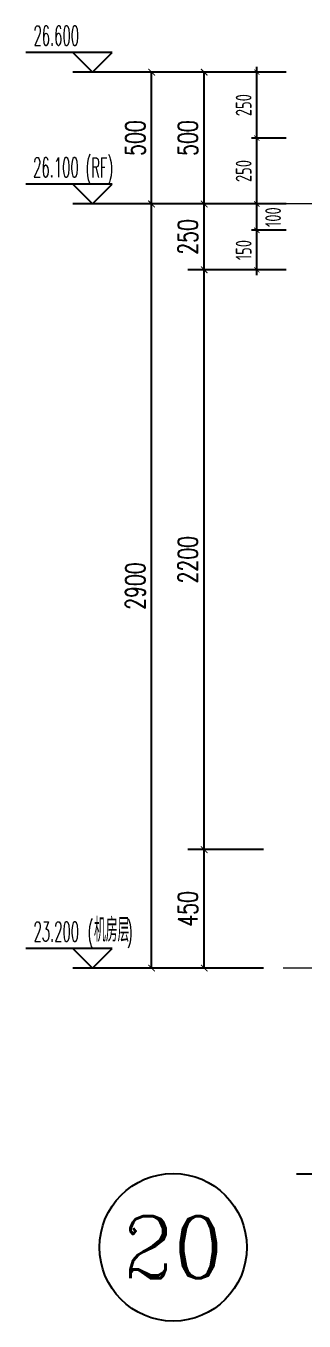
# Model space of a CAD drawing. Extents: x -812054 to 22247, y -644080 to 1003627.
# Drawn here: x -14569 to -13511, y -219265 to -214350 of the extents above; entities that cross this region are included whole.
import ezdxf
from ezdxf.enums import TextEntityAlignment as Align

# ---------------------------------------------------------------- set-up
doc = ezdxf.new("R2010")
doc.units = 0
doc.header["$LTSCALE"] = 1000
doc.linetypes.add('DOTE', pattern=[2.42, 2, -0.2, 0.02, -0.2])
doc.layers.get('0').update_dxf_attribs({"linetype": 'CONTINUOUS'})
doc.layers.get('DEFPOINTS').update_dxf_attribs({"linetype": 'CONTINUOUS'})
for name, color, linetype in [('AXIS', 3, 'CONTINUOUS'), ('DIM', 2, 'CONTINUOUS'), ('DIM_ELEV', 3, 'CONTINUOUS'), ('DIM_SYMB', 3, 'CONTINUOUS'), ('PUB_DIM', 3, 'CONTINUOUS'), ('PUB_TEXT', 2, 'CONTINUOUS')]:
    doc.layers.add(name, color=color, linetype=linetype)
doc.layers.add('AXIS_TEXT', color=7, linetype='CONTINUOUS', lineweight=20)
doc.layers.add('DOTE', color=19, linetype='DOTE', lineweight=9)
doc.styles.add('_TCH_AXIS', font='COMPLEX', dxfattribs={"bigfont": 'GBCBIG'})
doc.styles.add('_TCH_DIM', font='SIMPLEX.shx', dxfattribs={"width": 0.7, "bigfont": 'GBCBIG.shx'})
doc.styles.add('_TCH_DIM_T3', font='SIMPLEX', dxfattribs={"width": 0.705882, "bigfont": 'GBCBIG'})
doc.styles.add('TSSD_DIMENSION', font='Tssdeng.shx', dxfattribs={"width": 0.7, "bigfont": 'tssdchn.shx'})
doc.dimstyles.new('_TCH_ARCH&&25', dxfattribs={"dimtxt": 74.375, "dimasz": 25, "dimexe": 62.5, "dimexo": 75, "dimgap": 25, "dimtad": 1, "dimdec": 0, "dimzin": 0, "dimdsep": 46, "dimtxsty": '_TCH_DIM_T3', "dimblk": 'ARCHTICK', "dimcen": 0.09, "dimclrt": 7, "dimazin": 0, "dimtfac": 1, "dimtdec": 0, "dimtix": 1, "dimtmove": 2, "dimatfit": 3, "dimldrblk": 'ARCHTICK', "dimfxl": 1, "dimtolj": 1, "dimtzin": 0, "dimarcsym": 0})
doc.dimstyles.new('TSSD_20_20', dxfattribs={"dimtxt": 60, "dimasz": 20, "dimexe": 20, "dimexo": 50, "dimgap": 20, "dimtad": 1, "dimdec": 0, "dimzin": 0, "dimdsep": 46, "dimtxsty": 'TSSD_DIMENSION', "dimblk": 'ARCHTICK', "dimblk1": 'ARCHTICK', "dimblk2": 'ARCHTICK', "dimcen": 0, "dimdle": 20, "dimclrt": 7, "dimadec": 0, "dimazin": 0, "dimtfac": 1, "dimtdec": 0, "dimtix": 1, "dimtmove": 2, "dimatfit": 3, "dimfxl": 1, "dimtolj": 1, "dimtzin": 0, "dimarcsym": 0})

# ---------------------------------------------------------------- blocks, each defined once
blk = doc.blocks.new('_ArchTick')
at = {"color": 0, "linetype": 'ByBlock', "const_width": 0.15}
blk.add_lwpolyline([(-0.5, -0.5), (0.5, 0.5)], dxfattribs=at)
blk = doc.blocks.new('*D3520')
at = {"layer": 'DEFPOINTS', "color": 0, "transparency": 16777216}
for p in [(-13690.8, -214525.2), (-13529.5, -214525.2), (-13529.5, -214775.2)]:
    blk.add_point(p, dxfattribs=at)
at = {"layer": 'DIM', "color": 0, "lineweight": -2, "transparency": 16777216}
for p, q in [((-13579.5, -214525.2), (-13710.8, -214525.2)), ((-13690.8, -214795.2), (-13690.8, -214505.2)), ((-13579.5, -214775.2), (-13710.8, -214775.2))]:
    blk.add_line(p, q, dxfattribs=at)
at = {"layer": 'DIM', "color": 0, "lineweight": -2, "transparency": 16777216, "xscale": 20, "yscale": 20, "zscale": 20}
for p, rotation in [((-13690.8, -214525.2), 90), ((-13690.8, -214775.2), 270)]:
    blk.add_blockref('_ArchTick', p, dxfattribs=dict(at, rotation=rotation))
at = {"layer": 'DIM', "color": 7, "transparency": 16777216, "insert": (-13740.8, -214650.2), "char_height": 60, "attachment_point": 5, "rotation": 90, "style": 'TSSD_DIMENSION'}
blk.add_mtext('\\A1;250', dxfattribs=at)
blk = doc.blocks.new('*D3521')
at = {"layer": 'DEFPOINTS', "color": 0, "transparency": 16777216}
for p in [(-13690.8, -214775.2), (-13529.5, -214775.2), (-13529.5, -215025.2)]:
    blk.add_point(p, dxfattribs=at)
at = {"layer": 'DIM', "color": 0, "lineweight": -2, "transparency": 16777216}
for p, q in [((-13579.5, -214775.2), (-13710.8, -214775.2)), ((-13690.8, -215045.2), (-13690.8, -214755.2)), ((-13579.5, -215025.2), (-13710.8, -215025.2))]:
    blk.add_line(p, q, dxfattribs=at)
at = {"layer": 'DIM', "color": 0, "lineweight": -2, "transparency": 16777216, "xscale": 20, "yscale": 20, "zscale": 20}
for p, rotation in [((-13690.8, -214775.2), 90), ((-13690.8, -215025.2), 270)]:
    blk.add_blockref('_ArchTick', p, dxfattribs=dict(at, rotation=rotation))
at = {"layer": 'DIM', "color": 7, "transparency": 16777216, "insert": (-13740.8, -214900.2), "char_height": 60, "attachment_point": 5, "rotation": 90, "style": 'TSSD_DIMENSION'}
blk.add_mtext('\\A1;250', dxfattribs=at)
blk = doc.blocks.new('*D3522')
at = {"layer": 'DEFPOINTS', "color": 0, "transparency": 16777216}
for p in [(-13690.8, -215025.2), (-13529.5, -215025.2), (-13529.5, -215125.2)]:
    blk.add_point(p, dxfattribs=at)
at = {"layer": 'DIM', "color": 0, "lineweight": -2, "transparency": 16777216}
for p, q in [((-13579.5, -215025.2), (-13710.8, -215025.2)), ((-13690.8, -215145.2), (-13690.8, -215005.2)), ((-13579.5, -215125.2), (-13710.8, -215125.2))]:
    blk.add_line(p, q, dxfattribs=at)
at = {"layer": 'DIM', "color": 0, "lineweight": -2, "transparency": 16777216, "xscale": 20, "yscale": 20, "zscale": 20}
for p, rotation in [((-13690.8, -215025.2), 90), ((-13690.8, -215125.2), 270)]:
    blk.add_blockref('_ArchTick', p, dxfattribs=dict(at, rotation=rotation))
at = {"layer": 'DIM', "color": 7, "transparency": 16777216, "insert": (-13628.8, -215075.2), "char_height": 60, "attachment_point": 5, "rotation": 90, "style": 'TSSD_DIMENSION'}
blk.add_mtext('\\A1;100', dxfattribs=at)
blk = doc.blocks.new('*D3523')
at = {"layer": 'DEFPOINTS', "color": 0, "transparency": 16777216}
for p in [(-13690.8, -215125.2), (-13529.5, -215125.2), (-13529.5, -215275.2)]:
    blk.add_point(p, dxfattribs=at)
at = {"layer": 'DIM', "color": 0, "lineweight": -2, "transparency": 16777216}
for p, q in [((-13579.5, -215125.2), (-13710.8, -215125.2)), ((-13690.8, -215295.2), (-13690.8, -215105.2)), ((-13579.5, -215275.2), (-13710.8, -215275.2))]:
    blk.add_line(p, q, dxfattribs=at)
at = {"layer": 'DIM', "color": 0, "lineweight": -2, "transparency": 16777216, "xscale": 20, "yscale": 20, "zscale": 20}
for p, rotation in [((-13690.8, -215125.2), 90), ((-13690.8, -215275.2), 270)]:
    blk.add_blockref('_ArchTick', p, dxfattribs=dict(at, rotation=rotation))
at = {"layer": 'DIM', "color": 7, "transparency": 16777216, "insert": (-13740.8, -215200.2), "char_height": 60, "attachment_point": 5, "rotation": 90, "style": 'TSSD_DIMENSION'}
blk.add_mtext('\\A1;150', dxfattribs=at)
blk = doc.blocks.new('*D3538')
at = {"layer": 'DEFPOINTS', "color": 0, "transparency": 16777216}
for p in [(-13890.8, -217475.2), (-13590.8, -217475.2), (-13590.8, -217925.2)]:
    blk.add_point(p, dxfattribs=at)
at = {"layer": 'PUB_DIM', "color": 0, "lineweight": -2, "transparency": 16777216}
for p, q in [((-13665.8, -217475.2), (-13953.3, -217475.2)), ((-13890.8, -217925.2), (-13890.8, -217475.2)), ((-13665.8, -217925.2), (-13953.3, -217925.2))]:
    blk.add_line(p, q, dxfattribs=at)
at = {"layer": 'PUB_DIM', "color": 0, "lineweight": -2, "transparency": 16777216, "xscale": 25, "yscale": 25, "zscale": 25}
for p, rotation in [((-13890.8, -217475.2), 90), ((-13890.8, -217925.2), 270)]:
    blk.add_blockref('_ArchTick', p, dxfattribs=dict(at, rotation=rotation))
at = {"layer": 'PUB_DIM', "color": 7, "transparency": 16777216, "insert": (-13953, -217700.2), "char_height": 74.38, "attachment_point": 5, "rotation": 90, "style": '_TCH_DIM_T3'}
blk.add_mtext('\\A1;450', dxfattribs=at)
blk = doc.blocks.new('*D3539')
at = {"layer": 'DEFPOINTS', "color": 0, "transparency": 16777216}
for p in [(-13890.8, -215275.2), (-13590.8, -215275.2), (-13590.8, -217475.2)]:
    blk.add_point(p, dxfattribs=at)
at = {"layer": 'PUB_DIM', "color": 0, "lineweight": -2, "transparency": 16777216}
for p, q in [((-13665.8, -215275.2), (-13953.3, -215275.2)), ((-13890.8, -217475.2), (-13890.8, -215275.2)), ((-13665.8, -217475.2), (-13953.3, -217475.2))]:
    blk.add_line(p, q, dxfattribs=at)
at = {"layer": 'PUB_DIM', "color": 0, "lineweight": -2, "transparency": 16777216, "xscale": 25, "yscale": 25, "zscale": 25}
for p, rotation in [((-13890.8, -215275.2), 90), ((-13890.8, -217475.2), 270)]:
    blk.add_blockref('_ArchTick', p, dxfattribs=dict(at, rotation=rotation))
at = {"layer": 'PUB_DIM', "color": 7, "transparency": 16777216, "insert": (-13953, -216375.2), "char_height": 74.38, "attachment_point": 5, "rotation": 90, "style": '_TCH_DIM_T3'}
blk.add_mtext('\\A1;2200', dxfattribs=at)
blk = doc.blocks.new('*D3540')
at = {"layer": 'DEFPOINTS', "color": 0, "transparency": 16777216}
for p in [(-13890.8, -215025.2), (-13590.8, -215025.2), (-13590.8, -215275.2)]:
    blk.add_point(p, dxfattribs=at)
at = {"layer": 'PUB_DIM', "color": 0, "lineweight": -2, "transparency": 16777216}
for p, q in [((-13665.8, -215025.2), (-13953.3, -215025.2)), ((-13890.8, -215275.2), (-13890.8, -215025.2)), ((-13665.8, -215275.2), (-13953.3, -215275.2))]:
    blk.add_line(p, q, dxfattribs=at)
at = {"layer": 'PUB_DIM', "color": 0, "lineweight": -2, "transparency": 16777216, "xscale": 25, "yscale": 25, "zscale": 25}
for p, rotation in [((-13890.8, -215025.2), 90), ((-13890.8, -215275.2), 270)]:
    blk.add_blockref('_ArchTick', p, dxfattribs=dict(at, rotation=rotation))
at = {"layer": 'PUB_DIM', "color": 7, "transparency": 16777216, "insert": (-13953, -215150.2), "char_height": 74.38, "attachment_point": 5, "rotation": 90, "style": '_TCH_DIM_T3'}
blk.add_mtext('\\A1;250', dxfattribs=at)
blk = doc.blocks.new('*D3541')
at = {"layer": 'DEFPOINTS', "color": 0, "transparency": 16777216}
for p in [(-13890.8, -214525.2), (-13590.8, -214525.2), (-13590.8, -215025.2)]:
    blk.add_point(p, dxfattribs=at)
at = {"layer": 'PUB_DIM', "color": 0, "lineweight": -2, "transparency": 16777216}
for p, q in [((-13665.8, -214525.2), (-13953.3, -214525.2)), ((-13890.8, -215025.2), (-13890.8, -214525.2)), ((-13665.8, -215025.2), (-13953.3, -215025.2))]:
    blk.add_line(p, q, dxfattribs=at)
at = {"layer": 'PUB_DIM', "color": 0, "lineweight": -2, "transparency": 16777216, "xscale": 25, "yscale": 25, "zscale": 25}
for p, rotation in [((-13890.8, -214525.2), 90), ((-13890.8, -215025.2), 270)]:
    blk.add_blockref('_ArchTick', p, dxfattribs=dict(at, rotation=rotation))
at = {"layer": 'PUB_DIM', "color": 7, "transparency": 16777216, "insert": (-13953, -214775.2), "char_height": 74.38, "attachment_point": 5, "rotation": 90, "style": '_TCH_DIM_T3'}
blk.add_mtext('\\A1;500', dxfattribs=at)
blk = doc.blocks.new('*D3542')
at = {"layer": 'DEFPOINTS', "color": 0, "transparency": 16777216}
for p in [(-14090.8, -215025.2), (-13590.8, -215025.2), (-13590.8, -217925.2)]:
    blk.add_point(p, dxfattribs=at)
at = {"layer": 'PUB_DIM', "color": 0, "lineweight": -2, "transparency": 16777216}
for p, q in [((-13665.8, -215025.2), (-14153.3, -215025.2)), ((-14090.8, -217925.2), (-14090.8, -215025.2)), ((-13665.8, -217925.2), (-14153.3, -217925.2))]:
    blk.add_line(p, q, dxfattribs=at)
at = {"layer": 'PUB_DIM', "color": 0, "lineweight": -2, "transparency": 16777216, "xscale": 25, "yscale": 25, "zscale": 25}
for p, rotation in [((-14090.8, -215025.2), 90), ((-14090.8, -217925.2), 270)]:
    blk.add_blockref('_ArchTick', p, dxfattribs=dict(at, rotation=rotation))
at = {"layer": 'PUB_DIM', "color": 7, "transparency": 16777216, "insert": (-14153, -216475.2), "char_height": 74.38, "attachment_point": 5, "rotation": 90, "style": '_TCH_DIM_T3'}
blk.add_mtext('\\A1;2900', dxfattribs=at)
blk = doc.blocks.new('*D3543')
at = {"layer": 'DEFPOINTS', "color": 0, "transparency": 16777216}
for p in [(-14090.8, -214525.2), (-13590.8, -214525.2), (-13590.8, -215025.2)]:
    blk.add_point(p, dxfattribs=at)
at = {"layer": 'PUB_DIM', "color": 0, "lineweight": -2, "transparency": 16777216}
for p, q in [((-13665.8, -214525.2), (-14153.3, -214525.2)), ((-14090.8, -215025.2), (-14090.8, -214525.2)), ((-13665.8, -215025.2), (-14153.3, -215025.2))]:
    blk.add_line(p, q, dxfattribs=at)
at = {"layer": 'PUB_DIM', "color": 0, "lineweight": -2, "transparency": 16777216, "xscale": 25, "yscale": 25, "zscale": 25}
for p, rotation in [((-14090.8, -214525.2), 90), ((-14090.8, -215025.2), 270)]:
    blk.add_blockref('_ArchTick', p, dxfattribs=dict(at, rotation=rotation))
at = {"layer": 'PUB_DIM', "color": 7, "transparency": 16777216, "insert": (-14153, -214775.2), "char_height": 74.38, "attachment_point": 5, "rotation": 90, "style": '_TCH_DIM_T3'}
blk.add_mtext('\\A1;500', dxfattribs=at)

msp = doc.modelspace()

# ---------------------------------------------------------------- linework, layer by layer
at = {"layer": 'AXIS', "color": 6}
msp.add_circle((-14008.79, -218984.53), 280, dxfattribs=at)
at = {"layer": 'DIM_ELEV'}
for p, q in [((-14240.81, -214450.16), (-14568.81, -214450.16)), ((-14315.81, -214525.16), (-14390.81, -214450.16)), ((-14315.81, -214525.16), (-14240.81, -214450.16)), ((-13890.81, -214525.16), (-14390.81, -214525.16)), ((-14240.81, -214950.16), (-14568.81, -214950.16)), ((-14315.81, -215025.16), (-14390.81, -214950.16)), ((-14315.81, -215025.16), (-14240.81, -214950.16)), ((-13890.81, -215025.16), (-14390.81, -215025.16)), ((-14240.81, -217850.16), (-14568.81, -217850.16)), ((-14315.81, -217925.16), (-14390.81, -217850.16)), ((-14315.81, -217925.16), (-14240.81, -217850.16)), ((-13890.81, -217925.16), (-14390.81, -217925.16))]:
    msp.add_line(p, q, dxfattribs=at)
at = {"layer": 'DIM_SYMB'}
msp.add_lwpolyline([(-13539.62, -218705.92), (-12168.6, -218705.92), (-12149.49, -218653.42), (-12130.98, -218758.42), (-12112.35, -218705.92), (-10741.33, -218705.92)], dxfattribs=at)
at = {"layer": 'DOTE', "color": 1, "linetype": 'DOTE', "ltscale": 0.2}
for p, q in [((-10841.33, -215025.16), (-13590.81, -215025.16)), ((-10841.33, -217925.16), (-13590.81, -217925.16))]:
    msp.add_line(p, q, dxfattribs=at)

# ---------------------------------------------------------------- texts
at = {"layer": 'AXIS_TEXT', "color": 6, "style": '_TCH_AXIS'}
msp.add_text('20', height=235.421, dxfattribs=at).set_placement((-14199.37, -219102.24), (-13818.21, -219102.24), align=Align.FIT)
at = {"layer": 'PUB_TEXT', "style": '_TCH_DIM'}
for s, height, width, p in [('26.600', 74.375, 0.494118, (-14539.91, -214423.91)), ('26.100', 74.375, 0.494118, (-14541.31, -214923.91)), ('(RF)', 74.375, 0.494118, (-14342.56, -214925.13)), ('机房层', 89.362, 0.7, (-14310.01, -217825.13)), ('23.200', 74.375, 0.494118, (-14539.91, -217823.91)), ('(', 74.38, 0.494118, (-14334.51, -217825.13)), (')', 74.38, 0.494118, (-14184.9, -217825.13))]:
    msp.add_text(s, height=height, dxfattribs=dict(at, width=width)).set_placement(p)

# ---------------------------------------------------------------- dimensions: what is measured, and where the dimension line sits
at = {"layer": 'DIM'}
for p1, p2, picture, middle in [((-13529.54, -214775.16), (-13529.54, -214525.16), '*D3520', (-13740.81, -214650.16)), ((-13529.54, -215025.16), (-13529.54, -214775.16), '*D3521', (-13740.81, -214900.16)), ((-13529.54, -215275.16), (-13529.54, -215125.16), '*D3523', (-13740.81, -215200.16))]:
    dim = msp.add_aligned_dim(p1=p1, p2=p2, distance=161.26, dimstyle='TSSD_20_20', dxfattribs=at)
    dim.commit()
    dim.dimension.update_dxf_attribs({"geometry": picture, "text_midpoint": middle})
dim = msp.add_linear_dim(base=(-13690.81, -215025.16), p1=(-13529.54, -215125.16), p2=(-13529.54, -215025.16), angle=90, dimstyle='TSSD_20_20', dxfattribs=at)
dim.commit()
dim.dimension.update_dxf_attribs({"geometry": '*D3522', "text_midpoint": (-13628.83, -215075.16), "dimtype": 161})
at = {"layer": 'PUB_DIM'}
for p1, p2, distance, picture, middle in [((-13590.81, -215025.16), (-13590.81, -214525.16), 500, '*D3543', (-14153, -214775.16)), ((-13590.81, -215025.16), (-13590.81, -214525.16), 300, '*D3541', (-13953, -214775.16)), ((-13590.81, -217925.16), (-13590.81, -215025.16), 500, '*D3542', (-14153, -216475.16)), ((-13590.81, -215275.16), (-13590.81, -215025.16), 300, '*D3540', (-13953, -215150.16)), ((-13590.81, -217475.16), (-13590.81, -215275.16), 300, '*D3539', (-13953, -216375.16)), ((-13590.81, -217925.16), (-13590.81, -217475.16), 300, '*D3538', (-13953, -217700.16))]:
    dim = msp.add_aligned_dim(p1=p1, p2=p2, distance=distance, dimstyle='_TCH_ARCH&&25', dxfattribs=at)
    dim.commit()
    dim.dimension.update_dxf_attribs({"geometry": picture, "text_midpoint": middle})

doc.saveas('drawing.dxf')
